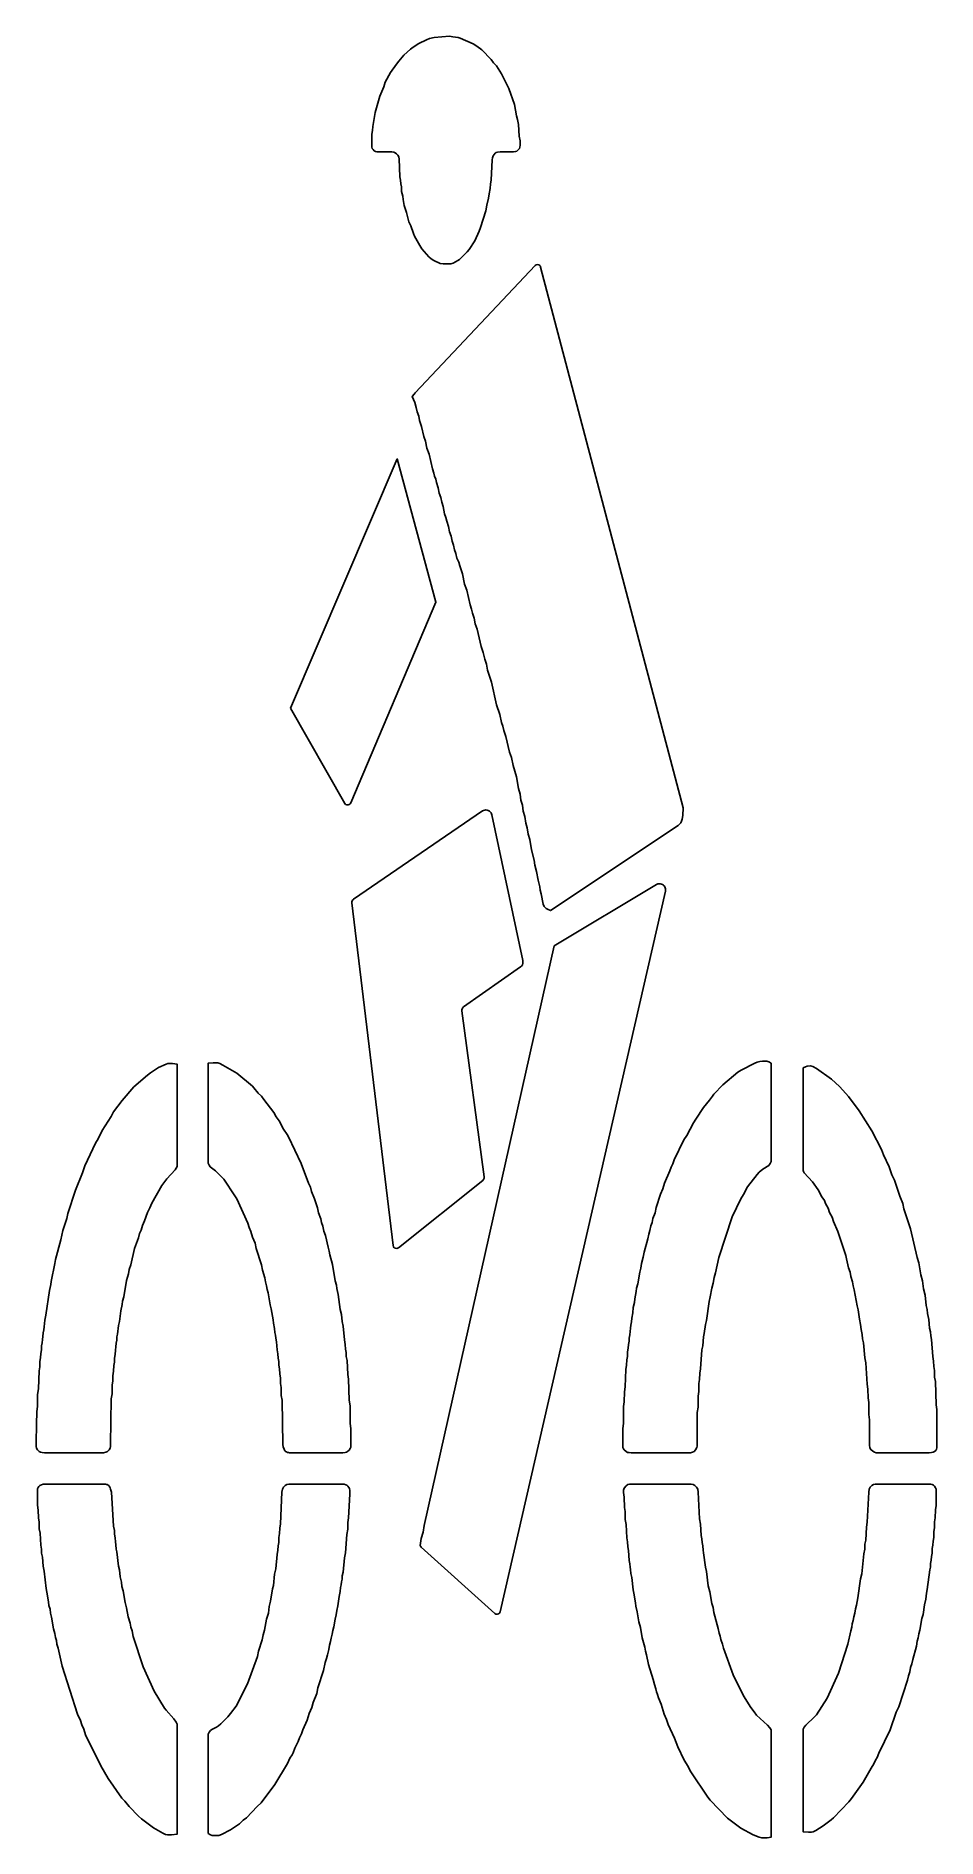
# Model space of a CAD drawing. Header units: inches. Extents: x 3 to 39, y 3 to 75.
import ezdxf

# ---------------------------------------------------------------- set-up
doc = ezdxf.new("R2010")
doc.units = ezdxf.units.IN
doc.header["$MEASUREMENT"] = 0
doc.layers.add('CUT', color=1, linetype='Continuous')

msp = doc.modelspace()

# ---------------------------------------------------------------- linework, layer by layer
at = {"layer": 'CUT'}
for points in [[(21.302, 70.268), (21.264, 70.21), (21.235, 70.136), (21.221, 70.048), (21.19, 69.245), (21.162, 69.094), (21.149, 68.906), (21.1, 68.691), (21.085, 68.522), (21.01, 68.242), (20.975, 68.015), (20.762, 67.344), (20.707, 67.204), (20.528, 66.821), (20.305, 66.475), (20.224, 66.372), (20.005, 66.15), (19.925, 66.075), (19.859, 66.03), (19.662, 65.93), (19.569, 65.899), (19.269, 65.893), (19.152, 65.909), (18.899, 66.029), (18.788, 66.096), (18.701, 66.179), (18.418, 66.492), (18.334, 66.628), (18.125, 67.007), (18.077, 67.107), (17.973, 67.411), (17.902, 67.574), (17.838, 67.789), (17.803, 67.954), (17.715, 68.232), (17.672, 68.47), (17.657, 68.607), (17.61, 68.79), (17.598, 68.968), (17.575, 69.09), (17.564, 69.236), (17.538, 69.368), (17.508, 70.09), (17.498, 70.159), (17.482, 70.204), (17.456, 70.244), (17.407, 70.292), (17.351, 70.333), (17.299, 70.356), (17.212, 70.367), (16.621, 70.374), (16.566, 70.39), (16.516, 70.419), (16.465, 70.464), (16.434, 70.509), (16.421, 70.554), (16.417, 70.612), (16.419, 71.074), (16.445, 71.224), (16.454, 71.391), (16.491, 71.551), (16.547, 71.939), (16.732, 72.598), (16.897, 72.975), (16.957, 73.152), (17.167, 73.541), (17.4, 73.882), (17.493, 74), (17.701, 74.232), (17.961, 74.47), (18.071, 74.557), (18.298, 74.706), (18.606, 74.854), (18.717, 74.897), (18.904, 74.937), (19.515, 75), (19.656, 74.968), (19.864, 74.943), (19.951, 74.919), (20.473, 74.685), (20.608, 74.597), (20.81, 74.448), (21.193, 74.064), (21.283, 73.934), (21.399, 73.803), (21.603, 73.492), (21.894, 72.906), (22.117, 72.26), (22.199, 71.815), (22.239, 71.665), (22.28, 71.459), (22.308, 70.998), (22.341, 70.809), (22.342, 70.639), (22.334, 70.562), (22.313, 70.51), (22.27, 70.458), (22.212, 70.406), (22.162, 70.38), (22.076, 70.369), (21.543, 70.368), (21.444, 70.359), (21.389, 70.342), (21.349, 70.317)], [(23.087, 65.856), (23.13, 65.827), (23.152, 65.799), (23.164, 65.769), (28.857, 44.157), (28.844, 43.852), (28.821, 43.714), (28.794, 43.629), (28.763, 43.568), (28.718, 43.515), (28.659, 43.461), (23.56, 40.054), (23.434, 40.107), (23.378, 40.136), (23.303, 40.225), (23.265, 40.315), (23.19, 40.72), (23.15, 40.869), (23.13, 41.006), (23.058, 41.267), (23.002, 41.613), (22.931, 41.874), (22.905, 42.071), (22.793, 42.489), (22.73, 42.896), (22.666, 43.107), (22.629, 43.364), (22.573, 43.546), (22.533, 43.813), (22.471, 44.024), (22.437, 44.262), (22.377, 44.463), (22.342, 44.711), (22.277, 44.932), (22.205, 45.398), (22.062, 45.848), (21.996, 46.173), (21.918, 46.389), (21.773, 47.017), (21.693, 47.254), (21.656, 47.418), (21.604, 47.568), (21.537, 47.893), (21.406, 48.283), (21.195, 49.184), (21.042, 49.664), (20.995, 49.899), (20.927, 50.097), (20.871, 50.372), (20.788, 50.608), (20.627, 51.304), (20.553, 51.51), (20.508, 51.736), (20.44, 51.935), (20.404, 52.099), (20.344, 52.268), (20.209, 52.856), (20.122, 53.101), (20.036, 53.514), (19.929, 53.828), (19.894, 53.981), (19.82, 54.143), (19.777, 54.317), (19.719, 54.476), (19.683, 54.662), (19.626, 54.822), (19.586, 55.017), (19.524, 55.196), (19.484, 55.402), (19.414, 55.611), (19.38, 55.765), (19.328, 55.915), (19.27, 56.2), (19.209, 56.369), (19.17, 56.565), (19.11, 56.734), (19.067, 56.95), (18.997, 57.159), (18.969, 57.294), (18.928, 57.415), (18.902, 57.53), (18.839, 57.708), (18.704, 58.296), (18.621, 58.531), (18.566, 58.807), (18.494, 59.004), (18.406, 59.396), (18.325, 59.634), (18.29, 59.809), (18.229, 59.989), (18.194, 60.164), (18.13, 60.353), (18.032, 60.598), (18.113, 60.687), (18.151, 60.74), (22.942, 65.827), (22.985, 65.856), (23.036, 65.866)], [(13.174, 48.141), (17.432, 58.1), (18.978, 52.384), (15.573, 44.357), (15.55, 44.32), (15.518, 44.292), (15.469, 44.275), (15.417, 44.277), (15.37, 44.3), (15.335, 44.338)], [(20.841, 44.04), (20.884, 44.061), (20.931, 44.074), (20.979, 44.078), (21.027, 44.072), (21.073, 44.057), (21.115, 44.033), (21.151, 44.002), (21.181, 43.963), (21.2, 43.926), (21.213, 43.886), (22.451, 38.059), (22.458, 37.992), (22.451, 37.938), (22.432, 37.887), (22.402, 37.841), (22.363, 37.803), (20.081, 36.203), (20.039, 36.158), (20.024, 36.128), (20.015, 36.095), (20.013, 36.047), (20.906, 29.415), (20.903, 29.359), (20.882, 29.306), (20.847, 29.267), (17.48, 26.586), (17.449, 26.568), (17.414, 26.559), (17.362, 26.563), (17.316, 26.586), (17.282, 26.625), (17.266, 26.675), (15.625, 40.367), (15.625, 40.408), (15.636, 40.447), (15.658, 40.482), (15.688, 40.51)], [(18.389, 14.965), (18.464, 15.215), (18.514, 15.49), (23.701, 38.646), (27.79, 41.097), (27.84, 41.118), (27.893, 41.128), (27.941, 41.127), (27.993, 41.115), (28.037, 41.094), (28.071, 41.07), (28.1, 41.04), (28.124, 41.005), (28.143, 40.961), (28.153, 40.92), (28.155, 40.873), (28.149, 40.831), (21.546, 12.04), (21.537, 12.012), (21.519, 11.985), (21.479, 11.952), (21.43, 11.937), (21.378, 11.942), (21.332, 11.967), (18.392, 14.613), (18.36, 14.659), (18.351, 14.685), (18.361, 14.783), (18.374, 14.876)], [(3.028, 20.042), (3.057, 20.241), (3.06, 20.723), (3.094, 20.942), (3.122, 21.665), (3.151, 21.825), (3.158, 22.034), (3.183, 22.184), (3.189, 22.353), (3.215, 22.503), (3.223, 22.661), (3.246, 22.782), (3.255, 22.919), (3.278, 23.041), (3.287, 23.178), (3.31, 23.299), (3.319, 23.427), (3.342, 23.558), (3.352, 23.695), (3.394, 23.884), (3.534, 24.88), (3.594, 25.113), (3.611, 25.229), (3.756, 25.954), (3.782, 26.12), (3.996, 26.906), (4.071, 27.269), (4.226, 27.747), (4.265, 27.952), (4.574, 28.888), (4.86, 29.576), (4.946, 29.853), (5.372, 30.765), (5.483, 30.94), (5.639, 31.266), (5.998, 31.825), (6.095, 32.011), (6.436, 32.472), (6.912, 33.017), (7.453, 33.483), (7.572, 33.577), (7.895, 33.781), (8.195, 33.92), (8.271, 33.941), (8.361, 33.946), (8.449, 33.942), (8.633, 33.923), (8.633, 29.827), (8.605, 29.762), (8.564, 29.696), (8.221, 29.342), (8.023, 29.076), (7.624, 28.366), (7.549, 28.174), (7.452, 27.988), (7.335, 27.656), (7.251, 27.475), (7.196, 27.283), (7.139, 27.147), (7.1, 26.985), (6.941, 26.55), (6.79, 25.904), (6.725, 25.715), (6.696, 25.54), (6.615, 25.271), (6.503, 24.617), (6.461, 24.447), (6.445, 24.31), (6.385, 24.068), (6.336, 23.638), (6.3, 23.478), (6.257, 23.134), (6.235, 23.022), (6.226, 22.885), (6.204, 22.773), (6.194, 22.626), (6.17, 22.495), (6.163, 22.317), (6.138, 22.176), (6.13, 22.018), (6.105, 21.878), (6.1, 21.649), (6.071, 21.469), (6.067, 21.259), (6.04, 21.09), (6.036, 20.749), (6.005, 20.55), (5.975, 18.729), (5.969, 18.639), (5.956, 18.581), (5.916, 18.504), (5.853, 18.443), (5.783, 18.409), (5.696, 18.395), (3.341, 18.393), (3.251, 18.396), (3.184, 18.41), (3.124, 18.441), (3.062, 18.503), (3.016, 18.577), (3, 18.641), (3.023, 19.686), (3.036, 19.874)], [(12.795, 20.997), (12.768, 21.157), (12.763, 21.377), (12.736, 21.547), (12.73, 21.746), (12.705, 21.886), (12.698, 22.034), (12.673, 22.175), (12.664, 22.342), (12.632, 22.502), (12.608, 22.823), (12.58, 22.964), (12.567, 23.089), (12.545, 23.201), (12.533, 23.359), (12.485, 23.564), (12.471, 23.701), (12.418, 24.001), (12.402, 24.138), (12.359, 24.302), (12.274, 24.776), (12.234, 24.909), (12.21, 25.065), (12.166, 25.218), (12.143, 25.375), (12.045, 25.691), (12.011, 25.907), (11.799, 26.557), (11.752, 26.77), (11.652, 27.011), (11.589, 27.233), (11.518, 27.396), (11.467, 27.568), (11.017, 28.535), (10.94, 28.664), (10.498, 29.325), (10.176, 29.657), (9.964, 29.823), (9.919, 29.886), (9.882, 29.969), (9.882, 33.96), (10.081, 33.976), (10.19, 33.978), (10.269, 33.97), (10.345, 33.948), (10.47, 33.885), (11.027, 33.561), (11.648, 33.034), (11.709, 32.968), (11.872, 32.763), (12.009, 32.634), (12.109, 32.509), (12.496, 31.994), (12.599, 31.811), (12.718, 31.652), (12.888, 31.321), (13.034, 31.104), (13.083, 31.017), (13.598, 29.947), (13.889, 29.164), (13.963, 29.002), (14.01, 28.832), (14.132, 28.535), (14.248, 28.181), (14.291, 27.977), (14.381, 27.733), (14.411, 27.598), (14.462, 27.448), (14.501, 27.252), (14.566, 27.074), (14.668, 26.603), (14.71, 26.453), (14.736, 26.298), (14.847, 25.912), (14.959, 25.257), (15.001, 25.088), (15.017, 24.951), (15.077, 24.718), (15.156, 24.12), (15.203, 23.922), (15.229, 23.643), (15.27, 23.454), (15.32, 22.903), (15.355, 22.723), (15.363, 22.536), (15.387, 22.404), (15.396, 22.237), (15.426, 22.077), (15.454, 21.525), (15.489, 21.336), (15.517, 20.492), (15.551, 20.263), (15.553, 19.569), (15.583, 19.35), (15.584, 18.717), (15.576, 18.619), (15.553, 18.556), (15.508, 18.492), (15.452, 18.437), (15.402, 18.409), (15.346, 18.397), (15.256, 18.393), (13.133, 18.395), (13.085, 18.397), (13.043, 18.406), (13.004, 18.423), (12.97, 18.448), (12.944, 18.474), (12.911, 18.54), (12.869, 18.626), (12.859, 18.727), (12.829, 20.498), (12.8, 20.677)], [(26.638, 22.42), (26.664, 22.57), (26.671, 22.719), (26.695, 22.85), (26.703, 22.977), (26.727, 23.108), (26.735, 23.236), (26.759, 23.367), (26.767, 23.494), (26.791, 23.625), (26.803, 23.773), (26.852, 23.988), (26.867, 24.197), (26.915, 24.402), (26.929, 24.539), (26.981, 24.83), (26.996, 24.967), (27.041, 25.141), (27.127, 25.614), (27.171, 25.766), (27.193, 25.954), (27.266, 26.204), (27.295, 26.411), (27.445, 26.944), (27.481, 27.128), (27.53, 27.269), (27.567, 27.455), (27.616, 27.595), (27.651, 27.749), (27.738, 27.984), (27.784, 28.198), (27.958, 28.723), (28.052, 28.932), (28.118, 29.163), (28.331, 29.652), (28.38, 29.802), (28.443, 29.935), (28.498, 30.093), (28.887, 30.9), (29.002, 31.074), (29.27, 31.581), (29.359, 31.726), (29.667, 32.187), (29.914, 32.478), (30.026, 32.644), (30.083, 32.714), (30.441, 33.096), (31.046, 33.596), (31.17, 33.68), (31.718, 33.956), (31.82, 33.998), (31.926, 34.03), (32.034, 34.043), (32.204, 34.038), (32.284, 34.008), (32.369, 33.955), (32.369, 30.023), (32.337, 29.951), (32.277, 29.875), (32.043, 29.725), (31.898, 29.601), (31.816, 29.513), (31.429, 29.011), (31.268, 28.71), (31.159, 28.544), (30.821, 27.825), (30.285, 26.2), (30.149, 25.581), (30.093, 25.394), (30.059, 25.166), (29.998, 24.965), (29.944, 24.618), (29.893, 24.43), (29.789, 23.683), (29.749, 23.513), (29.704, 23.159), (29.676, 23.028), (29.647, 22.669), (29.61, 22.499), (29.557, 21.747), (29.523, 21.567), (29.515, 21.319), (29.489, 21.159), (29.484, 20.839), (29.456, 20.659), (29.453, 20.217), (29.423, 19.998), (29.422, 18.74), (29.417, 18.661), (29.403, 18.605), (29.35, 18.511), (29.293, 18.444), (29.236, 18.412), (29.149, 18.395), (26.784, 18.393), (26.695, 18.396), (26.639, 18.408), (26.58, 18.44), (26.505, 18.504), (26.471, 18.551), (26.451, 18.605), (26.443, 18.713), (26.444, 19.357), (26.474, 19.566), (26.477, 20.24), (26.505, 20.429), (26.509, 20.82), (26.542, 21.029), (26.57, 21.722), (26.6, 21.892), (26.606, 22.101), (26.631, 22.242)], [(36.309, 19.707), (36.279, 19.926), (36.276, 20.398), (36.248, 20.588), (36.243, 20.928), (36.208, 21.137), (36.153, 21.98), (36.112, 22.179), (36.06, 22.78), (36.027, 22.94), (36.011, 23.118), (35.965, 23.313), (35.949, 23.522), (35.902, 23.727), (35.851, 24.103), (35.808, 24.267), (35.692, 24.898), (35.646, 25.061), (35.623, 25.218), (35.559, 25.429), (35.53, 25.604), (35.468, 25.783), (35.39, 26.136), (35.353, 26.272), (35.04, 27.239), (34.867, 27.635), (34.81, 27.803), (34.709, 27.998), (34.648, 28.163), (34.55, 28.349), (34.501, 28.465), (34.397, 28.619), (34.248, 28.903), (34.028, 29.216), (33.7, 29.582), (33.67, 29.631), (33.651, 29.676), (33.651, 33.767), (33.742, 33.818), (33.813, 33.844), (33.951, 33.847), (34.046, 33.825), (34.185, 33.746), (34.782, 33.317), (35.111, 33.022), (35.362, 32.747), (35.464, 32.622), (35.895, 32.053), (36.398, 31.251), (36.783, 30.51), (36.86, 30.297), (37.095, 29.819), (37.203, 29.495), (37.309, 29.28), (37.516, 28.638), (37.634, 28.35), (37.681, 28.138), (37.944, 27.334), (38.207, 26.197), (38.274, 25.982), (38.353, 25.496), (38.423, 25.256), (38.46, 24.937), (38.523, 24.695), (38.575, 24.276), (38.611, 24.116), (38.624, 23.958), (38.679, 23.714), (38.708, 23.364), (38.738, 23.223), (38.75, 23.067), (38.781, 22.916), (38.833, 22.234), (38.868, 22.045), (38.875, 21.836), (38.902, 21.676), (38.907, 21.417), (38.937, 21.237), (38.966, 20.302), (38.995, 20.122), (39, 20.043), (38.998, 18.595), (38.984, 18.53), (38.955, 18.483), (38.904, 18.439), (38.843, 18.41), (38.776, 18.396), (38.686, 18.393), (36.573, 18.395), (36.498, 18.411), (36.432, 18.451), (36.359, 18.518), (36.323, 18.584), (36.31, 18.701)], [(5.904, 17.077), (5.927, 17.051), (5.946, 17.02), (5.959, 16.987), (5.981, 16.936), (6.013, 16.819), (6.098, 15.453), (6.13, 15.283), (6.137, 15.135), (6.162, 14.995), (6.171, 14.827), (6.194, 14.706), (6.203, 14.538), (6.224, 14.427), (6.3, 13.854), (6.331, 13.713), (6.358, 13.433), (6.412, 13.22), (6.431, 13.042), (6.476, 12.868), (6.559, 12.405), (6.62, 12.194), (6.679, 11.837), (6.758, 11.577), (6.789, 11.423), (6.838, 11.282), (6.885, 11.046), (7.287, 9.833), (7.723, 8.86), (8.131, 8.189), (8.199, 8.102), (8.507, 7.757), (8.595, 7.624), (8.633, 7.542), (8.633, 3.15), (8.415, 3.129), (8.254, 3.13), (8.177, 3.143), (8.068, 3.191), (7.69, 3.4), (7.213, 3.77), (7.098, 3.868), (6.715, 4.253), (6.542, 4.474), (6.425, 4.592), (5.888, 5.37), (5.584, 5.88), (4.981, 7.121), (4.907, 7.348), (4.825, 7.519), (4.774, 7.69), (4.657, 7.946), (4.045, 9.863), (3.883, 10.59), (3.836, 10.749), (3.812, 10.884), (3.775, 11.008), (3.751, 11.164), (3.694, 11.355), (3.618, 11.822), (3.578, 11.982), (3.559, 12.138), (3.517, 12.292), (3.502, 12.429), (3.438, 12.816), (3.404, 12.966), (3.325, 13.655), (3.28, 13.864), (3.254, 14.224), (3.224, 14.375), (3.215, 14.542), (3.185, 14.702), (3.159, 15.173), (3.127, 15.353), (3.12, 15.622), (3.093, 15.792), (3.088, 16.103), (3.06, 16.292), (3.059, 16.845), (3.065, 16.944), (3.083, 16.998), (3.115, 17.046), (3.158, 17.084), (3.219, 17.115), (3.285, 17.132), (3.374, 17.137), (5.776, 17.134), (5.811, 17.128), (5.845, 17.117), (5.876, 17.1)], [(15.417, 15.131), (15.365, 14.399), (15.322, 14.19), (15.27, 13.619), (15.239, 13.469), (15.226, 13.343), (15.204, 13.231), (15.194, 13.115), (15.172, 13.003), (15.159, 12.845), (15.114, 12.65), (15.063, 12.273), (15.016, 12.09), (14.998, 11.912), (14.953, 11.738), (14.901, 11.432), (14.859, 11.29), (14.837, 11.143), (14.791, 10.981), (14.773, 10.853), (14.729, 10.701), (14.704, 10.534), (14.64, 10.323), (14.608, 10.168), (14.553, 10.008), (14.49, 9.693), (14.265, 9.005), (14.214, 8.772), (14.072, 8.407), (14.025, 8.215), (13.919, 7.978), (13.84, 7.708), (13.665, 7.324), (13.611, 7.166), (13.526, 6.997), (13.473, 6.849), (13.335, 6.583), (13.273, 6.407), (13.232, 6.327), (13.147, 6.193), (13.052, 5.974), (12.541, 5.13), (11.994, 4.397), (11.841, 4.256), (11.412, 3.804), (11.276, 3.706), (11.134, 3.57), (10.769, 3.32), (10.41, 3.138), (10.308, 3.103), (10.169, 3.096), (10.04, 3.103), (9.969, 3.131), (9.882, 3.183), (9.882, 7.154), (9.916, 7.225), (9.971, 7.293), (10.027, 7.332), (10.206, 7.421), (10.296, 7.484), (10.386, 7.564), (10.663, 7.842), (10.777, 7.97), (10.993, 8.272), (11.451, 9.157), (11.846, 10.254), (11.887, 10.459), (12.036, 10.918), (12.071, 11.113), (12.133, 11.301), (12.214, 11.746), (12.283, 11.976), (12.318, 12.255), (12.371, 12.458), (12.451, 12.951), (12.483, 13.091), (12.533, 13.541), (12.579, 13.749), (12.629, 14.33), (12.663, 14.5), (12.672, 14.668), (12.697, 14.808), (12.703, 15.007), (12.73, 15.167), (12.736, 15.376), (12.767, 15.546), (12.824, 16.822), (12.843, 16.938), (12.892, 17.021), (12.961, 17.09), (13.021, 17.12), (13.108, 17.135), (15.211, 17.137), (15.311, 17.131), (15.376, 17.114), (15.418, 17.091), (15.455, 17.06), (15.499, 17.007), (15.529, 16.957), (15.545, 16.883), (15.541, 16.733), (15.492, 15.789), (15.459, 15.599), (15.454, 15.34)], [(26.654, 17.119), (26.71, 17.133), (26.8, 17.137), (29.175, 17.135), (29.262, 17.12), (29.322, 17.09), (29.391, 17.021), (29.441, 16.938), (29.46, 16.822), (29.514, 15.757), (29.554, 15.538), (29.58, 15.087), (29.608, 14.946), (29.619, 14.8), (29.642, 14.678), (29.652, 14.501), (29.674, 14.389), (29.748, 13.826), (29.788, 13.647), (29.863, 13.078), (29.925, 12.836), (30.01, 12.363), (30.054, 12.21), (30.083, 12.013), (30.262, 11.363), (30.296, 11.188), (30.339, 11.057), (30.366, 10.932), (30.434, 10.744), (30.469, 10.58), (30.863, 9.513), (31.263, 8.679), (31.562, 8.213), (31.702, 8.044), (31.787, 7.913), (32.234, 7.51), (32.328, 7.394), (32.369, 7.315), (32.369, 3.031), (32.218, 3.007), (32.109, 3), (31.999, 3.005), (31.893, 3.031), (31.658, 3.119), (31.161, 3.385), (30.632, 3.785), (29.943, 4.505), (29.845, 4.632), (29.166, 5.643), (29.126, 5.711), (29.065, 5.853), (28.904, 6.108), (28.639, 6.639), (28.511, 6.988), (28.257, 7.536), (28.195, 7.736), (28.097, 7.943), (27.976, 8.348), (27.873, 8.598), (27.839, 8.731), (27.799, 8.839), (27.772, 8.954), (27.707, 9.131), (27.666, 9.326), (27.47, 9.928), (27.39, 10.312), (27.348, 10.462), (27.323, 10.617), (27.214, 10.994), (27.148, 11.411), (27.082, 11.631), (27.024, 12.039), (26.966, 12.262), (26.95, 12.399), (26.886, 12.785), (26.856, 12.916), (26.804, 13.405), (26.77, 13.565), (26.757, 13.721), (26.737, 13.824), (26.725, 13.949), (26.698, 14.081), (26.671, 14.481), (26.641, 14.632), (26.632, 14.829), (26.602, 14.989), (26.575, 15.531), (26.541, 15.73), (26.537, 16.04), (26.509, 16.21), (26.505, 16.611), (26.477, 16.801), (26.481, 16.899), (26.505, 16.971), (26.583, 17.072)], [(38.61, 12.923), (38.579, 12.783), (38.554, 12.543), (38.496, 12.31), (38.445, 11.934), (38.401, 11.77), (38.318, 11.307), (38.274, 11.154), (38.25, 10.998), (38.21, 10.865), (38.179, 10.658), (38.031, 10.135), (37.997, 9.96), (37.946, 9.81), (37.912, 9.633), (37.858, 9.474), (37.822, 9.299), (37.481, 8.246), (37.376, 8.02), (37.131, 7.327), (36.678, 6.384), (36.609, 6.212), (36.55, 6.111), (36.477, 5.958), (36.366, 5.793), (36.054, 5.229), (35.585, 4.575), (35.475, 4.445), (34.864, 3.804), (34.773, 3.725), (34.454, 3.479), (34.163, 3.3), (34.048, 3.242), (33.981, 3.228), (33.872, 3.226), (33.651, 3.247), (33.651, 7.344), (33.689, 7.424), (33.755, 7.511), (34.106, 7.842), (34.18, 7.924), (34.616, 8.588), (35.061, 9.579), (35.438, 10.747), (35.554, 11.278), (35.594, 11.418), (35.618, 11.553), (35.658, 11.686), (35.68, 11.833), (35.724, 11.985), (35.742, 12.153), (35.783, 12.308), (35.805, 12.443), (35.841, 12.594), (35.947, 13.35), (35.996, 13.549), (36.076, 14.359), (36.112, 14.539), (36.121, 14.737), (36.152, 14.897), (36.179, 15.418), (36.216, 15.617), (36.272, 16.823), (36.292, 16.939), (36.335, 17.014), (36.402, 17.087), (36.459, 17.12), (36.535, 17.135), (38.659, 17.137), (38.749, 17.132), (38.815, 17.118), (38.866, 17.091), (38.908, 17.051), (38.944, 16.995), (38.962, 16.94), (38.968, 16.842), (38.966, 16.279), (38.939, 16.109), (38.934, 15.789), (38.907, 15.629), (38.902, 15.4), (38.874, 15.23), (38.869, 15.01), (38.844, 14.86), (38.836, 14.702), (38.812, 14.571), (38.804, 14.383), (38.78, 14.252), (38.773, 14.104), (38.748, 13.963), (38.739, 13.826), (38.717, 13.715)]]:
    msp.add_lwpolyline(points, close=True, dxfattribs=at)

doc.saveas('drawing.dxf')
